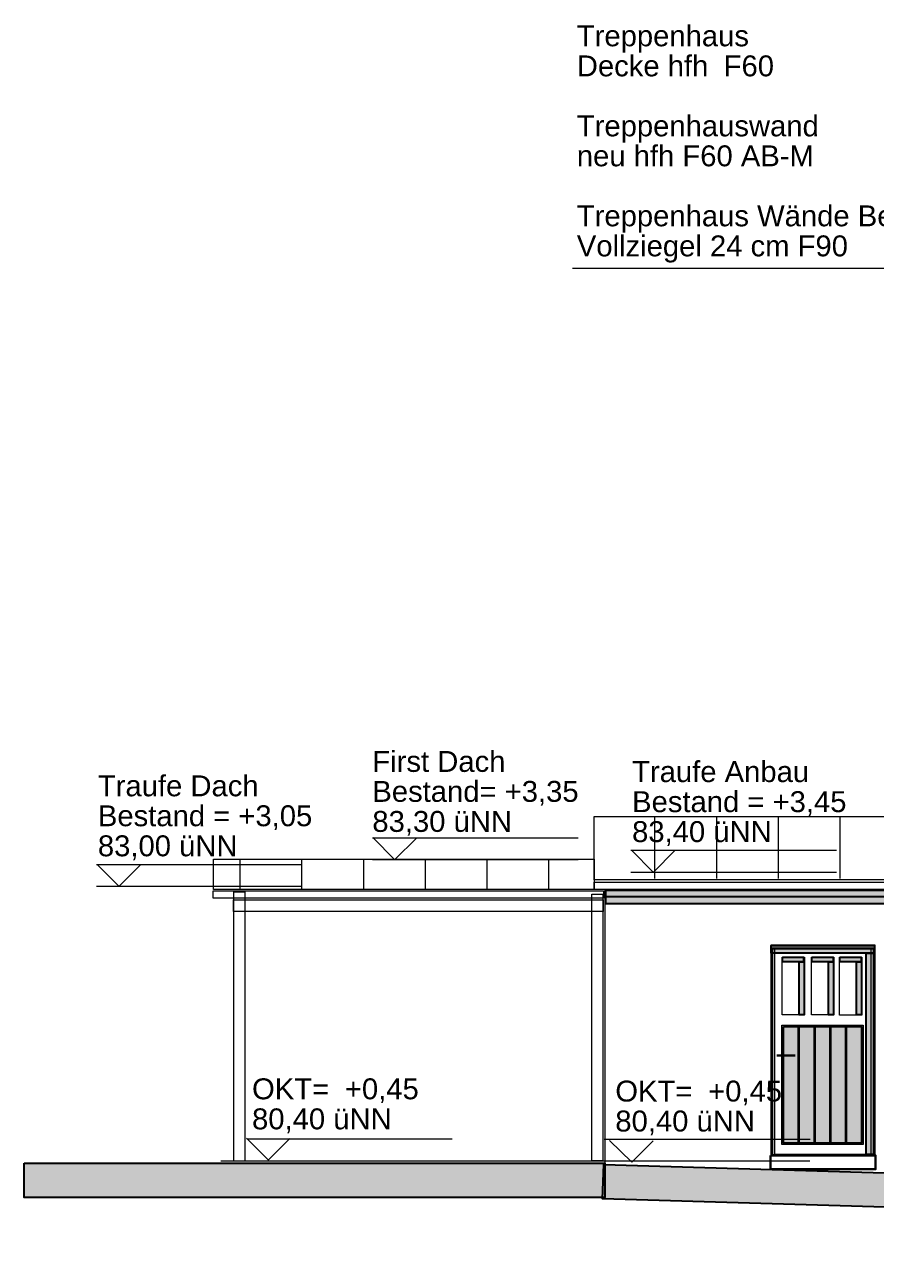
# Model space of a CAD drawing. Header units: millimetres. Extents: x 7 to 41668, y 3977 to 28530.
# Drawn here: x 7 to 8290, y 8285 to 20094 of the extents above; entities that cross this region are included whole.
import ezdxf

# ---------------------------------------------------------------- set-up
doc = ezdxf.new("R2010")
doc.units = ezdxf.units.MM
doc.header["$LTSCALE"] = 50
for name, color, linetype in [('02_Grundstuecksgrenze', 8, 'Continuous'), ('05_Linien_stark', 7, 'Continuous'), ('06_Linien_fein', 3, 'Continuous'), ('10_Text', 7, 'Continuous')]:
    doc.layers.add(name, color=color, linetype=linetype)
doc.styles.add('PLAN', font='arial.ttf')

msp = doc.modelspace()

# ---------------------------------------------------------------- hatches: boundary and pattern name
at = {"layer": '02_Grundstuecksgrenze', "transparency": 33554541}
msp.add_hatch(color=7, dxfattribs=at).paths.add_polyline_path([(5655, 11683), (18710, 11683), (18710, 11617), (5655, 11617)])
at = {"layer": '02_Grundstuecksgrenze'}
for points in [[(5657, 11682), (18708, 11682), (18708, 11548), (5657, 11548)], [(7266, 11143), (8268, 11143), (8268, 11068), (7266, 11068)], [(7375, 11030), (7580, 11030), (7580, 10985), (7375, 10985)], [(7537, 10985), (7585, 10985), (7585, 10471), (7537, 10471)], [(7660, 11030), (7866, 11030), (7866, 10986), (7660, 10986)], [(7822, 10986), (7871, 10986), (7871, 10471), (7822, 10471)], [(7932, 11029), (8138, 11029), (8138, 10985), (7932, 10985)], [(8094, 10985), (8143, 10985), (8143, 10470), (8094, 10470)], [(8189, 11068), (8269, 11068), (8269, 9114), (8189, 9114)], [(7383, 10355), (7527, 10355), (7527, 9223), (7383, 9223)], [(7538, 10355), (7682, 10355), (7682, 9223), (7538, 9223)], [(7691, 10355), (7835, 10355), (7835, 9223), (7691, 9223)], [(7843, 10355), (7987, 10355), (7987, 9223), (7843, 9223)], [(7998, 10356), (8142, 10356), (8142, 9224), (7998, 9224)], [(7, 9027), (5648, 9027), (5648, 8694), (7, 8694)], [(5637, 9015), (19047, 8617), (19037, 8285), (5627, 8683)]]:
    msp.add_hatch(color=7, dxfattribs=at).paths.add_polyline_path(points)

# ---------------------------------------------------------------- linework, layer by layer
for points in [[(5655, 11683), (18710, 11683), (18710, 11617), (5655, 11617)], [(5657, 11682), (18708, 11682), (18708, 11548), (5657, 11548)], [(7266, 11143), (8268, 11143), (8268, 11068), (7266, 11068)], [(7375, 11030), (7580, 11030), (7580, 10985), (7375, 10985)], [(7537, 10985), (7585, 10985), (7585, 10471), (7537, 10471)], [(7660, 11030), (7866, 11030), (7866, 10986), (7660, 10986)], [(7822, 10986), (7871, 10986), (7871, 10471), (7822, 10471)], [(7932, 11029), (8138, 11029), (8138, 10985), (7932, 10985)], [(8094, 10985), (8143, 10985), (8143, 10470), (8094, 10470)], [(8189, 11068), (8269, 11068), (8269, 9114), (8189, 9114)], [(7383, 10355), (7527, 10355), (7527, 9223), (7383, 9223)], [(7538, 10355), (7682, 10355), (7682, 9223), (7538, 9223)], [(7691, 10355), (7835, 10355), (7835, 9223), (7691, 9223)], [(7843, 10355), (7987, 10355), (7987, 9223), (7843, 9223)], [(7998, 10356), (8142, 10356), (8142, 9224), (7998, 9224)], [(7, 9027), (5648, 9027), (5648, 8694), (7, 8694)], [(5637, 9015), (19047, 8617), (19037, 8285), (5627, 8683)]]:
    msp.add_lwpolyline(points, close=True, dxfattribs=at)
at = {"layer": '05_Linien_stark', "lineweight": 15}
for p, q in [((5333, 17725), (19621, 17725)), ((3391, 12190), (5389, 12190)), ((3609, 11977), (3395, 12191)), ((3609, 11979), (3817, 12187)), ((5901, 12068), (7900, 12068)), ((6119, 11855), (5906, 12068)), ((6120, 11857), (6328, 12065)), ((710, 11930), (2708, 11930)), ((928, 11717), (715, 11931)), ((928, 11719), (1137, 11927)), ((3390, 11980), (5389, 11980)), ((5900, 11855), (7899, 11855)), ((709, 11718), (2708, 11718)), ((2379, 9058), (2165, 9271)), ((2168, 9266), (4166, 9266)), ((2379, 9060), (2587, 9268)), ((5643, 9263), (7642, 9263)), ((5909, 9037), (5695, 9250)), ((5909, 9038), (6117, 9246)), ((1916, 9051), (7641, 9051))]:
    msp.add_line(p, q, dxfattribs=at)
at = {"layer": '05_Linien_stark', "lineweight": 30}
msp.add_line((7498, 10073), (7319, 10073), dxfattribs=at)
at = {"layer": '05_Linien_stark', "lineweight": 20}
for points in [[(5546, 12395), (18838, 12395), (18838, 11782), (5546, 11782)], [(1844, 11981), (5546, 11981), (5546, 11686), (1844, 11686)], [(5546, 11759), (18835, 11759), (18835, 11686), (5546, 11686)], [(1843, 11673), (5634, 11673), (5634, 11603), (1843, 11603)], [(2041, 11586), (5631, 11586), (5631, 11474), (2041, 11474)], [(2042, 11663), (2151, 11663), (2151, 9049), (2042, 9049)], [(5521, 11641), (5630, 11641), (5630, 9051), (5521, 9051)], [(7263, 11148), (8273, 11148), (8273, 9108), (7263, 9108)], [(7299, 11114), (8233, 11114), (8233, 9111), (7299, 9111)], [(7372, 11029), (7587, 11029), (7587, 10468), (7372, 10468)], [(7657, 11030), (7872, 11030), (7872, 10468), (7657, 10468)], [(7929, 11029), (8144, 11029), (8144, 10467), (7929, 10467)], [(7369, 10369), (8157, 10369), (8157, 9208), (7369, 9208)]]:
    msp.add_lwpolyline(points, close=True, dxfattribs=at)
at = {"layer": '05_Linien_stark', "lineweight": 30}
for points in [[(7275, 11114), (8263, 11114), (8263, 9103), (7275, 9103)], [(7257, 9104), (8279, 9104), (8279, 8969), (7257, 8969)]]:
    msp.add_lwpolyline(points, close=True, dxfattribs=at)
at = {"layer": '06_Linien_fein', "lineweight": 9}
for p, q in [((6135, 11794), (6135, 12398)), ((6735, 11794), (6735, 12398)), ((7335, 11794), (7335, 12398)), ((7935, 11794), (7935, 12398)), ((2105, 11686), (2105, 11977)), ((2705, 11686), (2705, 11977)), ((3305, 11686), (3305, 11977)), ((3905, 11686), (3905, 11977)), ((4505, 11686), (4505, 11977)), ((5105, 11686), (5105, 11977)), ((5651, 9016), (5651, 11691))]:
    msp.add_line(p, q, dxfattribs=at)

# ---------------------------------------------------------------- texts
at = {"layer": '10_Text', "style": 'PLAN'}
for s, p in [('Treppenhaus', (5376, 19880)), ('Decke hfh', (5376, 19588)), ('F60', (6803, 19588)), ('Treppenhauswand', (5376, 19005)), ('neu hfh F60 AB-M', (5376, 18714)), ('Treppenhaus Wände Bestand', (5376, 18131)), ('Vollziegel 24 cm F90', (5376, 17839)), ('First Dach', (3389, 12830)), ('Traufe Anbau', (5913, 12731)), ('Traufe Dach', (722, 12593)), ('Bestand= +3,35', (3389, 12539)), ('Bestand = +3,45', (5913, 12439)), ('Bestand = +3,05', (722, 12302)), ('83,30 üNN', (3389, 12247)), ('83,40 üNN', (5913, 12148)), ('83,00 üNN', (722, 12010)), ('OKT=', (2220, 9649)), ('+0,45', (3122, 9649)), ('OKT=', (5750, 9627)), ('+0,45', (6652, 9627)), ('80,40 üNN', (2220, 9357)), ('80,40 üNN', (5750, 9336))]:
    msp.add_text(s, height=203.2, dxfattribs=at).set_placement(p)

doc.saveas('drawing.dxf')
